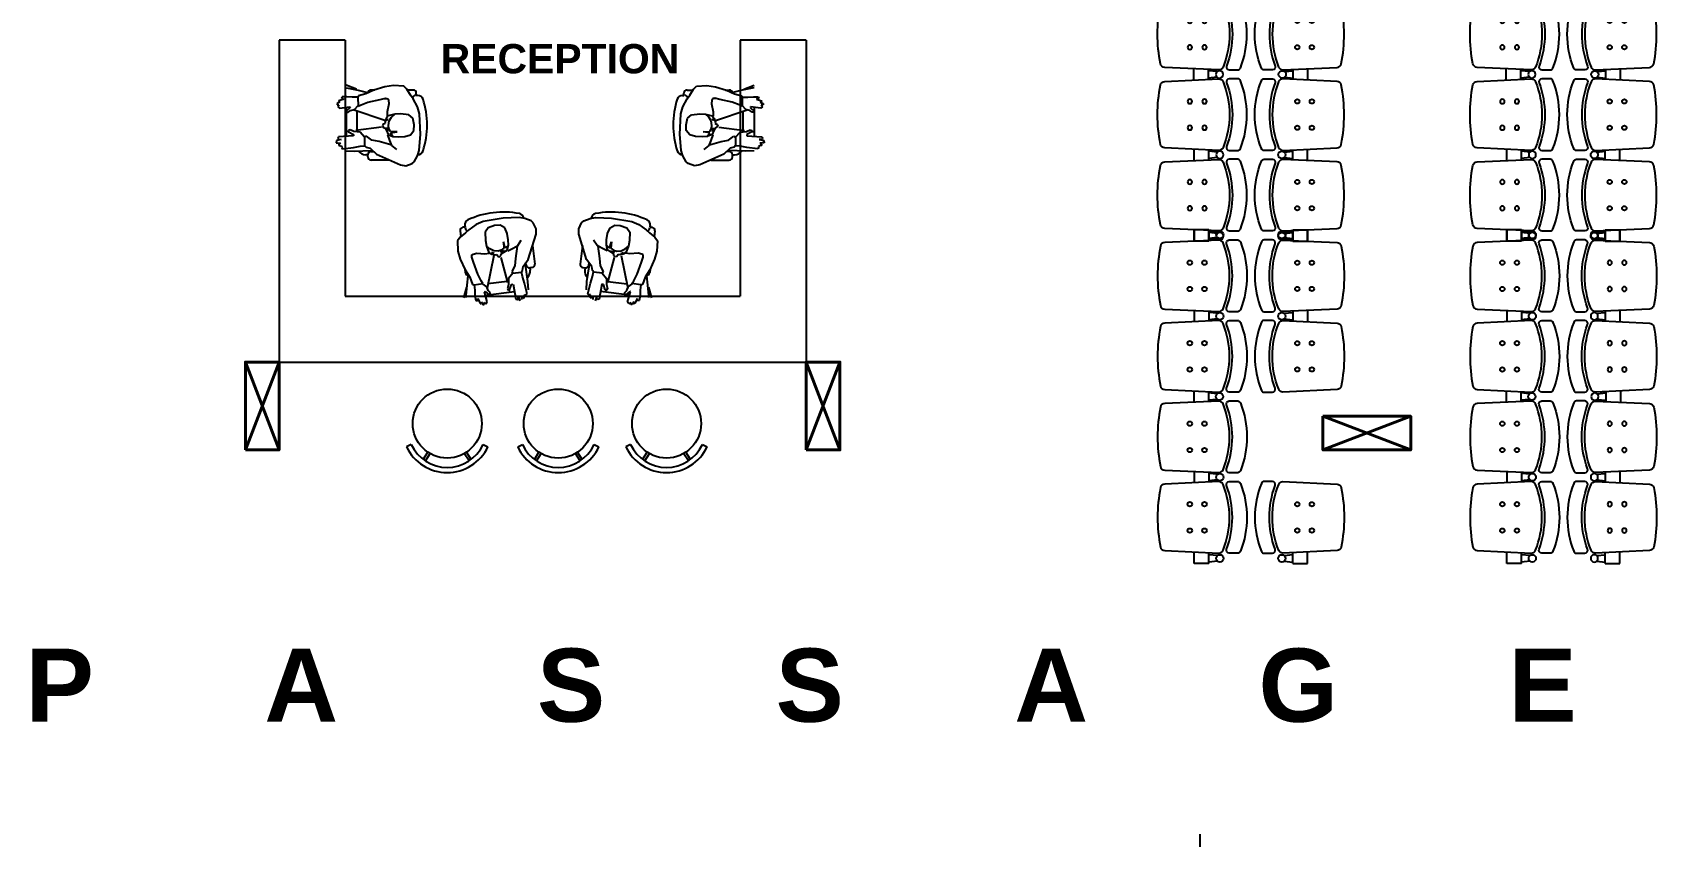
# Model space of a CAD drawing. Header units: inches. Extents: x -17070 to 527, y 504 to 2398.
# Drawn here: x -10708.18 to -10697.08, y 526.63 to 532.12 of the extents above; entities that cross this region are included whole.
import ezdxf

# ---------------------------------------------------------------- set-up
doc = ezdxf.new("R2010")
doc.units = ezdxf.units.IN
doc.layers.add('COL', color=5, linetype='Continuous', lineweight=40)
doc.layers.add('section', color=1, linetype='Continuous', lineweight=35)
doc.layers.add('elevation', color=7, linetype='Continuous')
doc.styles.add('ROMANC', font='arialbd.ttf', dxfattribs={"height": 0.35})

# ---------------------------------------------------------------- blocks, each defined once
blk = doc.blocks.new('S4-PROTO')
for p, q in [((-2.264, 0.159), (-2.27, 0.1)), ((-2.226, 0.159), (-2.22, 0.1)), ((-1.709, 0.159), (-1.715, 0.1)), ((-1.671, 0.159), (-1.665, 0.1)), ((-1.159, 0.155), (-1.165, 0.097)), ((-1.121, 0.155), (-1.115, 0.097)), ((-0.609, 0.159), (-0.615, 0.1)), ((-0.571, 0.159), (-0.565, 0.1)), ((-0.054, 0.159), (-0.06, 0.1)), ((-0.016, 0.159), (-0.01, 0.1)), ((-2.28, 0.1), (-2.206, 0.1)), ((-2.28, 0.1), (-2.28, 0)), ((-2.28, 0), (-2.201, 0)), ((-1.729, 0), (-1.651, 0)), ((-1.724, 0.1), (-1.656, 0.1)), ((-1.174, 0.097), (-1.106, 0.097)), ((-0.629, 0), (-0.551, 0)), ((-0.624, 0.1), (-0.556, 0.1)), ((0, 0), (-0.079, 0)), ((0, 0.1), (-0.074, 0.1)), ((0, 0.1), (0, 0)), ((-1.179, -0.003), (-1.101, -0.003))]:
    blk.add_line(p, q)
for points in [[(-1.72, 0.272), (-1.72, 0.239, -0.522832), (-1.747, 0.221, 0.18), (-2.183, 0.221, -0.522832), (-2.21, 0.239), (-2.21, 0.297, -0.306573), (-2.197, 0.315, -0.192782), (-1.733, 0.315, -0.306573), (-1.72, 0.297), (-1.72, 0.254)], [(-1.17, 0.272), (-1.17, 0.239, -0.522832), (-1.197, 0.221, 0.18), (-1.633, 0.221, -0.522832), (-1.66, 0.239), (-1.66, 0.297, -0.306573), (-1.647, 0.315, -0.192782), (-1.183, 0.315, -0.306573), (-1.17, 0.297), (-1.17, 0.254)], [(-0.62, 0.272), (-0.62, 0.239, -0.522832), (-0.647, 0.221, 0.18), (-1.083, 0.221, -0.522832), (-1.11, 0.239), (-1.11, 0.297, -0.306573), (-1.097, 0.315, -0.192782), (-0.633, 0.315, -0.306573), (-0.62, 0.297), (-0.62, 0.254)], [(-0.07, 0.272), (-0.07, 0.239, -0.522832), (-0.097, 0.221, 0.18), (-0.533, 0.221, -0.522832), (-0.56, 0.239), (-0.56, 0.297, -0.306573), (-0.547, 0.315, -0.192782), (-0.083, 0.315, -0.306573), (-0.07, 0.297), (-0.07, 0.254)]]:
    blk.add_lwpolyline(points, format="xyb")
for points in [[(-2.192, -0.202, 0.346546), (-2.168, -0.231, 0.095695), (-1.762, -0.231, 0.346546), (-1.738, -0.202), (-1.721, 0.167, 0.318973), (-1.74, 0.197, 0.193005), (-2.19, 0.197, 0.318973), (-2.209, 0.167)], [(-1.642, -0.202, 0.346546), (-1.618, -0.231, 0.095695), (-1.212, -0.231, 0.346546), (-1.188, -0.202), (-1.171, 0.167, 0.318973), (-1.19, 0.197, 0.193005), (-1.64, 0.197, 0.318973), (-1.659, 0.167)], [(-1.092, -0.202, 0.346546), (-1.068, -0.231, 0.095695), (-0.662, -0.231, 0.346546), (-0.638, -0.202), (-0.621, 0.167, 0.318973), (-0.64, 0.197, 0.193005), (-1.09, 0.197, 0.318973), (-1.109, 0.167)], [(-0.542, -0.202, 0.346546), (-0.518, -0.231, 0.095695), (-0.112, -0.231, 0.346546), (-0.088, -0.202), (-0.071, 0.167, 0.318973), (-0.09, 0.197, 0.193005), (-0.54, 0.197, 0.318973), (-0.559, 0.167)]]:
    blk.add_lwpolyline(points, format="xyb", close=True)
for centre, radius in [((-2.245, 0.175), 0.025), ((-1.69, 0.175), 0.025), ((-1.14, 0.172), 0.025), ((-0.59, 0.175), 0.025), ((-0.035, 0.175), 0.025), ((-2.055, 0.07), 0.015), ((-1.875, 0.07), 0.015), ((-1.505, 0.07), 0.015), ((-1.325, 0.07), 0.015), ((-0.955, 0.07), 0.015), ((-0.775, 0.07), 0.015), ((-0.405, 0.07), 0.015), ((-0.225, 0.07), 0.015), ((-2.055, -0.03), 0.015), ((-1.875, -0.03), 0.015), ((-1.505, -0.03), 0.015), ((-1.325, -0.03), 0.015), ((-0.955, -0.03), 0.015), ((-0.775, -0.03), 0.015), ((-0.405, -0.03), 0.015), ((-0.225, -0.03), 0.015)]:
    blk.add_circle(centre, radius)

msp = doc.modelspace()

# ---------------------------------------------------------------- linework, layer by layer
for p, q in [((-10705.97122, 531.73633), (-10706.0407, 531.76484)), ((-10706.0407, 531.74676), (-10706.02736, 531.7451)), ((-10706.02736, 531.7451), (-10705.95894, 531.72932)), ((-10705.95719, 531.69251), (-10705.9607, 531.68199)), ((-10705.95894, 531.72932), (-10705.89578, 531.7153)), ((-10705.90631, 531.70478), (-10705.95719, 531.69251)), ((-10705.85192, 531.72932), (-10705.90631, 531.70478)), ((-10705.84545, 531.73142), (-10705.87136, 531.73142)), ((-10705.77648, 531.75386), (-10705.85192, 531.72932)), ((-10705.71859, 531.76262), (-10705.77648, 531.75386)), ((-10705.64841, 531.75737), (-10705.71859, 531.76262)), ((-10705.62736, 531.73633), (-10705.64841, 531.75737)), ((-10705.60146, 531.69601), (-10705.62736, 531.73633)), ((-10705.58423, 531.73142), (-10705.62421, 531.73142)), ((-10705.5835, 531.67147), (-10705.60146, 531.69601)), ((-10705.56214, 531.69461), (-10705.56214, 531.70934)), ((-10705.55144, 531.69461), (-10705.56214, 531.69461)), ((-10703.74458, 531.69461), (-10703.73389, 531.69461)), ((-10703.73389, 531.69461), (-10703.73389, 531.70934)), ((-10703.71253, 531.67147), (-10703.69456, 531.69601)), ((-10703.7118, 531.73142), (-10703.67182, 531.73142)), ((-10703.69456, 531.69601), (-10703.66867, 531.73633)), ((-10703.66867, 531.73633), (-10703.64761, 531.75737)), ((-10703.64761, 531.75737), (-10703.57744, 531.76262)), ((-10703.57744, 531.76262), (-10703.51954, 531.75386)), ((-10703.51954, 531.75386), (-10703.4441, 531.72932)), ((-10703.45057, 531.73142), (-10703.42466, 531.73142)), ((-10703.4441, 531.72932), (-10703.38971, 531.70478)), ((-10703.33708, 531.72932), (-10703.40024, 531.7153)), ((-10703.38971, 531.70478), (-10703.33884, 531.69251)), ((-10703.33884, 531.69251), (-10703.33533, 531.68199)), ((-10703.26866, 531.7451), (-10703.33708, 531.72932)), ((-10703.3248, 531.73633), (-10703.25533, 531.76484)), ((-10703.25533, 531.74676), (-10703.26866, 531.7451)), ((-10706.0835, 531.64868), (-10706.1028, 531.63992)), ((-10706.1028, 531.63992), (-10706.1028, 531.63116)), ((-10706.1028, 531.63116), (-10706.09052, 531.6294)), ((-10706.09052, 531.6294), (-10706.09929, 531.61713)), ((-10706.09929, 531.61713), (-10706.08701, 531.60661)), ((-10706.09228, 531.65745), (-10706.09403, 531.65219)), ((-10706.09403, 531.65219), (-10706.0835, 531.64868)), ((-10706.05719, 531.66797), (-10706.09228, 531.65745)), ((-10706.08701, 531.60661), (-10706.01684, 531.61713)), ((-10706.06947, 531.68374), (-10706.07298, 531.67323)), ((-10706.07298, 531.67323), (-10706.05719, 531.66797)), ((-10706.03614, 531.6855), (-10706.06947, 531.68374)), ((-10706.01508, 531.61187), (-10706.0414, 531.58733)), ((-10706.0414, 531.58733), (-10706.03789, 531.58032)), ((-10706.0407, 531.61356), (-10706.0407, 531.41475)), ((-10706.03789, 531.58032), (-10706.02736, 531.58032)), ((-10705.99929, 531.68199), (-10706.03614, 531.6855)), ((-10706.02736, 531.58032), (-10706.01157, 531.59084)), ((-10706.01684, 531.61713), (-10706.01508, 531.61187)), ((-10706.01157, 531.59084), (-10705.98526, 531.59785)), ((-10705.96068, 531.68157), (-10705.99929, 531.68199)), ((-10705.77824, 531.52423), (-10705.99403, 531.5961)), ((-10705.98526, 531.59785), (-10705.95908, 531.62556)), ((-10705.96707, 531.45518), (-10705.96707, 531.58712)), ((-10705.9607, 531.68199), (-10705.95894, 531.62064)), ((-10705.95894, 531.62064), (-10705.93964, 531.63116)), ((-10705.93964, 531.63116), (-10705.89227, 531.64868)), ((-10705.89227, 531.64868), (-10705.80806, 531.66621)), ((-10705.80806, 531.66621), (-10705.77297, 531.67498)), ((-10705.7828, 531.67253), (-10705.76192, 531.67253)), ((-10705.77297, 531.67498), (-10705.75718, 531.67147)), ((-10705.75017, 531.63641), (-10705.76069, 531.58207)), ((-10705.76069, 531.58207), (-10705.76069, 531.55227)), ((-10705.75718, 531.67147), (-10705.75192, 531.66271)), ((-10705.75192, 531.66271), (-10705.75017, 531.63641)), ((-10705.55494, 531.61713), (-10705.5835, 531.67147)), ((-10705.54005, 531.56805), (-10705.55494, 531.61713)), ((-10703.75597, 531.56805), (-10703.74109, 531.61713)), ((-10703.74109, 531.61713), (-10703.71253, 531.67147)), ((-10703.5441, 531.66271), (-10703.54586, 531.63641)), ((-10703.54586, 531.63641), (-10703.53533, 531.58207)), ((-10703.53884, 531.67147), (-10703.5441, 531.66271)), ((-10703.52305, 531.67498), (-10703.53884, 531.67147)), ((-10703.53533, 531.58207), (-10703.53533, 531.55227)), ((-10703.51323, 531.67253), (-10703.5341, 531.67253)), ((-10703.48796, 531.66621), (-10703.52305, 531.67498)), ((-10703.51779, 531.52423), (-10703.30199, 531.5961)), ((-10703.40375, 531.64868), (-10703.48796, 531.66621)), ((-10703.35638, 531.63116), (-10703.40375, 531.64868)), ((-10703.33708, 531.62064), (-10703.35638, 531.63116)), ((-10703.33533, 531.68199), (-10703.33708, 531.62064)), ((-10703.31077, 531.59785), (-10703.33694, 531.62556)), ((-10703.33534, 531.68157), (-10703.29673, 531.68199)), ((-10703.32895, 531.45518), (-10703.32895, 531.58712)), ((-10703.28445, 531.59084), (-10703.31077, 531.59785)), ((-10703.29673, 531.68199), (-10703.25989, 531.6855)), ((-10703.26866, 531.58032), (-10703.28445, 531.59084)), ((-10703.27919, 531.61713), (-10703.28094, 531.61187)), ((-10703.28094, 531.61187), (-10703.25462, 531.58733)), ((-10703.20901, 531.60661), (-10703.27919, 531.61713)), ((-10703.25813, 531.58032), (-10703.26866, 531.58032)), ((-10703.25989, 531.6855), (-10703.22655, 531.68374)), ((-10703.25462, 531.58733), (-10703.25813, 531.58032)), ((-10703.25533, 531.61356), (-10703.25533, 531.41475)), ((-10703.22304, 531.67323), (-10703.23883, 531.66797)), ((-10703.23883, 531.66797), (-10703.20375, 531.65745)), ((-10703.22655, 531.68374), (-10703.22304, 531.67323)), ((-10703.20199, 531.65219), (-10703.21252, 531.64868)), ((-10703.21252, 531.64868), (-10703.19322, 531.63992)), ((-10703.19673, 531.61713), (-10703.20901, 531.60661)), ((-10703.19322, 531.63116), (-10703.2055, 531.6294)), ((-10703.2055, 531.6294), (-10703.19673, 531.61713)), ((-10703.20375, 531.65745), (-10703.20199, 531.65219)), ((-10703.19322, 531.63992), (-10703.19322, 531.63116)), ((-10705.79929, 531.47865), (-10705.97473, 531.45411)), ((-10705.79052, 531.49618), (-10705.79227, 531.48566)), ((-10705.79227, 531.48566), (-10705.78525, 531.47515)), ((-10705.77473, 531.50319), (-10705.79052, 531.49618)), ((-10705.78525, 531.47515), (-10705.77473, 531.47164)), ((-10705.76771, 531.5365), (-10705.77648, 531.5102)), ((-10705.77648, 531.5102), (-10705.77473, 531.50319)), ((-10705.77473, 531.47164), (-10705.76596, 531.45411)), ((-10705.75543, 531.55403), (-10705.76771, 531.5365)), ((-10705.76517, 531.51983), (-10705.75653, 531.53709)), ((-10705.75653, 531.44789), (-10705.76373, 531.47522)), ((-10705.70904, 531.5655), (-10705.75543, 531.55403)), ((-10705.75311, 531.48979), (-10705.74771, 531.52036)), ((-10705.74951, 531.46821), (-10705.75311, 531.48979)), ((-10705.73784, 531.44851), (-10705.74951, 531.46821)), ((-10705.74771, 531.52036), (-10705.73151, 531.54554)), ((-10705.73151, 531.54554), (-10705.70904, 531.5655)), ((-10705.66946, 531.56805), (-10705.70904, 531.5655)), ((-10705.61332, 531.56279), (-10705.66946, 531.56805)), ((-10705.587, 531.53825), (-10705.61332, 531.56279)), ((-10705.57648, 531.49268), (-10705.587, 531.53825)), ((-10705.57823, 531.45586), (-10705.57648, 531.49268)), ((-10705.53402, 531.42782), (-10705.54005, 531.56805)), ((-10703.76201, 531.42782), (-10703.75597, 531.56805)), ((-10703.71954, 531.49268), (-10703.70902, 531.53825)), ((-10703.71779, 531.45586), (-10703.71954, 531.49268)), ((-10703.70902, 531.53825), (-10703.6827, 531.56279)), ((-10703.6827, 531.56279), (-10703.62656, 531.56805)), ((-10703.62656, 531.56805), (-10703.58698, 531.5655)), ((-10703.56451, 531.54554), (-10703.58698, 531.5655)), ((-10703.58698, 531.5655), (-10703.54059, 531.55403)), ((-10703.54831, 531.52036), (-10703.56451, 531.54554)), ((-10703.55819, 531.44851), (-10703.54651, 531.46821)), ((-10703.54291, 531.48979), (-10703.54831, 531.52036)), ((-10703.54651, 531.46821), (-10703.54291, 531.48979)), ((-10703.54059, 531.55403), (-10703.52831, 531.5365)), ((-10703.53085, 531.51983), (-10703.53949, 531.53709)), ((-10703.53949, 531.44789), (-10703.53229, 531.47522)), ((-10703.5213, 531.47164), (-10703.53007, 531.45411)), ((-10703.52831, 531.5365), (-10703.51954, 531.5102)), ((-10703.51954, 531.5102), (-10703.5213, 531.50319)), ((-10703.5213, 531.50319), (-10703.50551, 531.49618)), ((-10703.51077, 531.47515), (-10703.5213, 531.47164)), ((-10703.50375, 531.48566), (-10703.51077, 531.47515)), ((-10703.50551, 531.49618), (-10703.50375, 531.48566)), ((-10703.49673, 531.47865), (-10703.32129, 531.45411)), ((-10706.10807, 531.38575), (-10706.10982, 531.37172)), ((-10706.10982, 531.37172), (-10706.10105, 531.36997)), ((-10706.07473, 531.39276), (-10706.10807, 531.38575)), ((-10706.10105, 531.36997), (-10706.08, 531.36822)), ((-10706.09403, 531.41204), (-10706.09754, 531.40328)), ((-10706.09754, 531.40328), (-10706.09579, 531.39451)), ((-10706.09579, 531.39451), (-10706.07473, 531.39276)), ((-10705.99052, 531.4173), (-10706.09403, 531.41204)), ((-10706.08, 531.36822), (-10706.09228, 531.36121)), ((-10706.09228, 531.36121), (-10706.09228, 531.35244)), ((-10706.02736, 531.44885), (-10706.0407, 531.44844)), ((-10706.01333, 531.45937), (-10706.02561, 531.45411)), ((-10706.02561, 531.45411), (-10706.02561, 531.44535)), ((-10706.02561, 531.44535), (-10705.99052, 531.42782)), ((-10705.98877, 531.44885), (-10706.01333, 531.45937)), ((-10705.99052, 531.42782), (-10705.99052, 531.4173)), ((-10705.94666, 531.44359), (-10705.98877, 531.44885)), ((-10705.91508, 531.41029), (-10705.94666, 531.44359)), ((-10705.9028, 531.41555), (-10705.91508, 531.41029)), ((-10705.91508, 531.41029), (-10705.91508, 531.35244)), ((-10705.86596, 531.38925), (-10705.9028, 531.41555)), ((-10705.81683, 531.37874), (-10705.86596, 531.38925)), ((-10705.73613, 531.3577), (-10705.81683, 531.37874)), ((-10705.76596, 531.45411), (-10705.75543, 531.42782)), ((-10705.75894, 531.42431), (-10705.7449, 531.38575)), ((-10705.75543, 531.42782), (-10705.72147, 531.41482)), ((-10705.7449, 531.38575), (-10705.73087, 531.35244)), ((-10705.73871, 531.43943), (-10705.69412, 531.44559)), ((-10705.72147, 531.41482), (-10705.73871, 531.43943)), ((-10705.69412, 531.44559), (-10705.73784, 531.44851)), ((-10705.72147, 531.41482), (-10705.68525, 531.41204)), ((-10705.68525, 531.41204), (-10705.64139, 531.41379)), ((-10705.64139, 531.41379), (-10705.60104, 531.42606)), ((-10705.60104, 531.42606), (-10705.57823, 531.45586)), ((-10705.54314, 531.31738), (-10705.5383, 531.37523)), ((-10705.5383, 531.37523), (-10705.53402, 531.42782)), ((-10703.75773, 531.37523), (-10703.76201, 531.42782)), ((-10703.75288, 531.31738), (-10703.75773, 531.37523)), ((-10703.69498, 531.42606), (-10703.71779, 531.45586)), ((-10703.65463, 531.41379), (-10703.69498, 531.42606)), ((-10703.61077, 531.41204), (-10703.65463, 531.41379)), ((-10703.57455, 531.41482), (-10703.61077, 531.41204)), ((-10703.60191, 531.44559), (-10703.55819, 531.44851)), ((-10703.55731, 531.43943), (-10703.60191, 531.44559)), ((-10703.57455, 531.41482), (-10703.55731, 531.43943)), ((-10703.54059, 531.42782), (-10703.57455, 531.41482)), ((-10703.55112, 531.38575), (-10703.56516, 531.35244)), ((-10703.55989, 531.3577), (-10703.47919, 531.37874)), ((-10703.53709, 531.42431), (-10703.55112, 531.38575)), ((-10703.53007, 531.45411), (-10703.54059, 531.42782)), ((-10703.47919, 531.37874), (-10703.43007, 531.38925)), ((-10703.43007, 531.38925), (-10703.39322, 531.41555)), ((-10703.39322, 531.41555), (-10703.38094, 531.41029)), ((-10703.38094, 531.41029), (-10703.34936, 531.44359)), ((-10703.38094, 531.41029), (-10703.38094, 531.35244)), ((-10703.34936, 531.44359), (-10703.30726, 531.44885)), ((-10703.30726, 531.44885), (-10703.28269, 531.45937)), ((-10703.27041, 531.44535), (-10703.3055, 531.42782)), ((-10703.3055, 531.42782), (-10703.3055, 531.4173)), ((-10703.3055, 531.4173), (-10703.20199, 531.41204)), ((-10703.28269, 531.45937), (-10703.27041, 531.45411)), ((-10703.27041, 531.45411), (-10703.27041, 531.44535)), ((-10703.26866, 531.44885), (-10703.25533, 531.44844)), ((-10703.20024, 531.39451), (-10703.22129, 531.39276)), ((-10703.22129, 531.39276), (-10703.18796, 531.38575)), ((-10703.19497, 531.36997), (-10703.21603, 531.36822)), ((-10703.21603, 531.36822), (-10703.20375, 531.36121)), ((-10703.20375, 531.36121), (-10703.20375, 531.35244)), ((-10703.20199, 531.41204), (-10703.19848, 531.40328)), ((-10703.19848, 531.40328), (-10703.20024, 531.39451)), ((-10703.1862, 531.37172), (-10703.19497, 531.36997)), ((-10703.18796, 531.38575), (-10703.1862, 531.37172)), ((-10706.09228, 531.35244), (-10706.07122, 531.34894)), ((-10706.07122, 531.34894), (-10706.07298, 531.34017)), ((-10706.07298, 531.34017), (-10706.06596, 531.32965)), ((-10706.06596, 531.32965), (-10705.99228, 531.33842)), ((-10706.0407, 531.31685), (-10705.98526, 531.31388)), ((-10705.99228, 531.33842), (-10705.94666, 531.34718)), ((-10705.98526, 531.31388), (-10705.86947, 531.31738)), ((-10705.94666, 531.34718), (-10705.91222, 531.34958)), ((-10705.91508, 531.35244), (-10705.90455, 531.34192)), ((-10705.89345, 531.28968), (-10705.90817, 531.28968)), ((-10705.90455, 531.34192), (-10705.87824, 531.33491)), ((-10705.89345, 531.27495), (-10705.89345, 531.28968)), ((-10705.87824, 531.33491), (-10705.83438, 531.29284)), ((-10705.87136, 531.31176), (-10705.85411, 531.31176)), ((-10705.74483, 531.25287), (-10705.87136, 531.25287)), ((-10705.83438, 531.29284), (-10705.66946, 531.21922)), ((-10705.73087, 531.35244), (-10705.69753, 531.3244)), ((-10705.69753, 531.3244), (-10705.69753, 531.3244)), ((-10705.69753, 531.3244), (-10705.69753, 531.3244)), ((-10705.69753, 531.3244), (-10705.69753, 531.3244)), ((-10705.57614, 531.24088), (-10705.55511, 531.28179)), ((-10705.55511, 531.28179), (-10705.54314, 531.31738)), ((-10705.55144, 531.28968), (-10705.55246, 531.28968)), ((-10703.74092, 531.28179), (-10703.75288, 531.31738)), ((-10703.74458, 531.28968), (-10703.74357, 531.28968)), ((-10703.71988, 531.24088), (-10703.74092, 531.28179)), ((-10703.46165, 531.29284), (-10703.62656, 531.21922)), ((-10703.56516, 531.35244), (-10703.59849, 531.3244)), ((-10703.59849, 531.3244), (-10703.59849, 531.3244)), ((-10703.59849, 531.3244), (-10703.59849, 531.3244)), ((-10703.59849, 531.3244), (-10703.59849, 531.3244)), ((-10703.5512, 531.25287), (-10703.42466, 531.25287)), ((-10703.41779, 531.33491), (-10703.46165, 531.29284)), ((-10703.42466, 531.31176), (-10703.44192, 531.31176)), ((-10703.31077, 531.31388), (-10703.42656, 531.31738)), ((-10703.39147, 531.34192), (-10703.41779, 531.33491)), ((-10703.40257, 531.28968), (-10703.38785, 531.28968)), ((-10703.40257, 531.27495), (-10703.40257, 531.28968)), ((-10703.38094, 531.35244), (-10703.39147, 531.34192)), ((-10703.34936, 531.34718), (-10703.3838, 531.34958)), ((-10703.30375, 531.33842), (-10703.34936, 531.34718)), ((-10703.25533, 531.31685), (-10703.31077, 531.31388)), ((-10703.23006, 531.32965), (-10703.30375, 531.33842)), ((-10703.22304, 531.34017), (-10703.23006, 531.32965)), ((-10703.20375, 531.35244), (-10703.2248, 531.34894)), ((-10703.2248, 531.34894), (-10703.22304, 531.34017)), ((-10705.66946, 531.21922), (-10705.63437, 531.21396)), ((-10705.63437, 531.21396), (-10705.59098, 531.22849)), ((-10705.59098, 531.22849), (-10705.57614, 531.24088)), ((-10703.70504, 531.22849), (-10703.71988, 531.24088)), ((-10703.66165, 531.21396), (-10703.70504, 531.22849)), ((-10703.62656, 531.21922), (-10703.66165, 531.21396)), ((-10705.23057, 530.80585), (-10705.22926, 530.79524)), ((-10705.15325, 530.81191), (-10705.20367, 530.77689)), ((-10705.10637, 530.83272), (-10705.15325, 530.81191)), ((-10704.96795, 530.85596), (-10705.10637, 530.83272)), ((-10705.02709, 530.80584), (-10705.07102, 530.78979)), ((-10704.99034, 530.80863), (-10705.02709, 530.80584)), ((-10704.95796, 530.78966), (-10704.99034, 530.80863)), ((-10704.91523, 530.85818), (-10704.96795, 530.85596)), ((-10704.85723, 530.86048), (-10704.91523, 530.85818)), ((-10704.82043, 530.85299), (-10704.85723, 530.86048)), ((-10704.82871, 530.85565), (-10704.82859, 530.85465)), ((-10704.77725, 530.83715), (-10704.82043, 530.85299)), ((-10704.76312, 530.82394), (-10704.77725, 530.83715)), ((-10704.74337, 530.78266), (-10704.76312, 530.82394)), ((-10704.4526, 530.78266), (-10704.43285, 530.82394)), ((-10704.43285, 530.82394), (-10704.41872, 530.83715)), ((-10704.41872, 530.83715), (-10704.37554, 530.85299)), ((-10704.37554, 530.85299), (-10704.33874, 530.86048)), ((-10704.36726, 530.85565), (-10704.36739, 530.85465)), ((-10704.33874, 530.86048), (-10704.28074, 530.85818)), ((-10704.28074, 530.85818), (-10704.22803, 530.85596)), ((-10704.23801, 530.78966), (-10704.20563, 530.80863)), ((-10704.22803, 530.85596), (-10704.0896, 530.83272)), ((-10704.20563, 530.80863), (-10704.16888, 530.80584)), ((-10704.16888, 530.80584), (-10704.12495, 530.78979)), ((-10704.0896, 530.83272), (-10704.04272, 530.81191)), ((-10704.04272, 530.81191), (-10703.99231, 530.77689)), ((-10703.9654, 530.80585), (-10703.96672, 530.79524)), ((-10705.26264, 530.72538), (-10705.28092, 530.7019)), ((-10705.28092, 530.7019), (-10705.27751, 530.63161)), ((-10705.26307, 530.76879), (-10705.25816, 530.72911)), ((-10705.22581, 530.75604), (-10705.26264, 530.72538)), ((-10705.22926, 530.79524), (-10705.24387, 530.79343)), ((-10705.20367, 530.77689), (-10705.22581, 530.75604)), ((-10705.07102, 530.78979), (-10705.09214, 530.76066)), ((-10705.09214, 530.76066), (-10705.09046, 530.70429)), ((-10705.09046, 530.70429), (-10705.08306, 530.66533)), ((-10704.9543, 530.65139), (-10704.9659, 530.69489)), ((-10704.9659, 530.69489), (-10704.96342, 530.65114)), ((-10704.94082, 530.75112), (-10704.95796, 530.78966)), ((-10704.93369, 530.70781), (-10704.94082, 530.75112)), ((-10704.932, 530.67152), (-10704.93369, 530.70781)), ((-10704.86893, 530.66987), (-10704.8452, 530.7064)), ((-10704.8452, 530.7064), (-10704.8452, 530.7064)), ((-10704.8452, 530.7064), (-10704.8452, 530.7064)), ((-10704.8452, 530.7064), (-10704.8452, 530.7064)), ((-10704.79706, 530.57448), (-10704.74427, 530.74719)), ((-10704.74427, 530.74719), (-10704.74337, 530.78266)), ((-10704.4517, 530.74719), (-10704.4526, 530.78266)), ((-10704.39892, 530.57448), (-10704.4517, 530.74719)), ((-10704.32704, 530.66987), (-10704.35077, 530.7064)), ((-10704.35077, 530.7064), (-10704.35077, 530.7064)), ((-10704.35077, 530.7064), (-10704.35077, 530.7064)), ((-10704.35077, 530.7064), (-10704.35077, 530.7064)), ((-10704.26397, 530.67152), (-10704.26228, 530.70781)), ((-10704.26228, 530.70781), (-10704.25515, 530.75112)), ((-10704.25515, 530.75112), (-10704.23801, 530.78966)), ((-10704.24167, 530.65139), (-10704.23007, 530.69489)), ((-10704.23007, 530.69489), (-10704.23255, 530.65114)), ((-10704.12495, 530.78979), (-10704.10383, 530.76066)), ((-10704.10552, 530.70429), (-10704.11291, 530.66533)), ((-10704.10383, 530.76066), (-10704.10552, 530.70429)), ((-10703.99231, 530.77689), (-10703.97016, 530.75604)), ((-10703.97016, 530.75604), (-10703.93333, 530.72538)), ((-10703.96672, 530.79524), (-10703.9521, 530.79343)), ((-10703.9329, 530.76879), (-10703.93782, 530.72911)), ((-10703.93333, 530.72538), (-10703.91505, 530.7019)), ((-10703.91505, 530.7019), (-10703.91846, 530.63161)), ((-10699.63365, 530.76091), (-10699.57485, 530.76704)), ((-10699.63365, 530.72283), (-10699.57485, 530.71669)), ((-10699.57485, 530.77687), (-10699.57485, 530.70284)), ((-10699.57485, 530.77687), (-10699.47485, 530.77687)), ((-10699.47485, 530.77687), (-10699.47485, 530.69828)), ((-10705.27751, 530.63161), (-10705.26169, 530.57523)), ((-10705.18384, 530.58842), (-10705.18231, 530.60452)), ((-10705.17083, 530.55467), (-10705.18384, 530.58842)), ((-10705.1802, 530.57897), (-10705.18277, 530.59969)), ((-10705.18231, 530.60452), (-10705.17425, 530.61082)), ((-10705.17425, 530.61082), (-10705.14838, 530.6158)), ((-10705.14838, 530.6158), (-10705.09315, 530.61203)), ((-10705.09315, 530.61203), (-10705.06358, 530.6157)), ((-10705.06049, 530.64548), (-10705.08306, 530.66533)), ((-10705.08306, 530.66533), (-10705.06597, 530.6207)), ((-10705.03359, 530.60173), (-10705.07837, 530.37874)), ((-10705.06597, 530.6207), (-10705.04706, 530.61067)), ((-10705.03351, 530.6325), (-10705.06049, 530.64548)), ((-10705.03083, 530.61524), (-10705.04902, 530.62169)), ((-10705.04706, 530.61067), (-10705.01989, 530.6052)), ((-10705.0025, 530.6309), (-10705.03351, 530.6325)), ((-10705.01989, 530.6052), (-10705.01315, 530.6078)), ((-10705.01315, 530.6078), (-10705.00424, 530.593)), ((-10705.00424, 530.593), (-10704.99359, 530.59255)), ((-10704.98153, 530.63713), (-10705.0025, 530.6309)), ((-10704.99359, 530.59255), (-10704.98402, 530.60081)), ((-10704.9605, 530.63266), (-10704.98674, 530.62216)), ((-10704.98577, 530.58645), (-10704.93984, 530.41535)), ((-10704.98402, 530.60081), (-10704.98183, 530.61168)), ((-10704.98183, 530.61168), (-10704.96551, 530.62255)), ((-10704.96342, 530.65114), (-10704.98153, 530.63713)), ((-10704.96551, 530.62255), (-10704.94072, 530.63623)), ((-10704.932, 530.67152), (-10704.9543, 530.65139)), ((-10704.94072, 530.63623), (-10704.932, 530.67152)), ((-10704.9368, 530.63317), (-10704.90026, 530.65185)), ((-10704.90026, 530.65185), (-10704.86893, 530.66987)), ((-10704.88445, 530.58132), (-10704.88885, 530.53128)), ((-10704.8735, 530.664), (-10704.88445, 530.58132)), ((-10704.76839, 530.66826), (-10704.75283, 530.54269)), ((-10704.42758, 530.66826), (-10704.44314, 530.54269)), ((-10704.29571, 530.65185), (-10704.32704, 530.66987)), ((-10704.32247, 530.664), (-10704.31152, 530.58132)), ((-10704.31152, 530.58132), (-10704.30712, 530.53128)), ((-10704.25917, 530.63317), (-10704.29571, 530.65185)), ((-10704.26397, 530.67152), (-10704.24167, 530.65139)), ((-10704.25526, 530.63623), (-10704.26397, 530.67152)), ((-10704.2102, 530.58645), (-10704.25613, 530.41535)), ((-10704.23046, 530.62255), (-10704.25526, 530.63623)), ((-10704.23548, 530.63266), (-10704.20923, 530.62216)), ((-10704.23255, 530.65114), (-10704.21444, 530.63713)), ((-10704.21414, 530.61168), (-10704.23046, 530.62255)), ((-10704.21444, 530.63713), (-10704.19347, 530.6309)), ((-10704.21196, 530.60081), (-10704.21414, 530.61168)), ((-10704.20238, 530.59255), (-10704.21196, 530.60081)), ((-10704.19173, 530.593), (-10704.20238, 530.59255)), ((-10704.19347, 530.6309), (-10704.16246, 530.6325)), ((-10704.18283, 530.6078), (-10704.19173, 530.593)), ((-10704.17608, 530.6052), (-10704.18283, 530.6078)), ((-10704.14891, 530.61067), (-10704.17608, 530.6052)), ((-10704.16515, 530.61524), (-10704.14695, 530.62169)), ((-10704.16246, 530.6325), (-10704.13548, 530.64548)), ((-10704.16238, 530.60173), (-10704.1176, 530.37874)), ((-10704.13, 530.6207), (-10704.14891, 530.61067)), ((-10704.13548, 530.64548), (-10704.11291, 530.66533)), ((-10704.10282, 530.61203), (-10704.13239, 530.6157)), ((-10704.11291, 530.66533), (-10704.13, 530.6207)), ((-10704.0476, 530.6158), (-10704.10282, 530.61203)), ((-10704.02172, 530.61082), (-10704.0476, 530.6158)), ((-10704.02514, 530.55467), (-10704.01213, 530.58842)), ((-10704.01367, 530.60452), (-10704.02172, 530.61082)), ((-10704.01577, 530.57897), (-10704.01321, 530.59969)), ((-10704.01213, 530.58842), (-10704.01367, 530.60452)), ((-10703.91846, 530.63161), (-10703.93428, 530.57523)), ((-10705.26169, 530.57523), (-10705.22806, 530.50339)), ((-10705.23095, 530.50955), (-10705.22776, 530.48383)), ((-10705.22806, 530.50339), (-10705.19702, 530.45243)), ((-10705.14308, 530.47326), (-10705.17083, 530.55467)), ((-10705.11985, 530.4284), (-10705.14308, 530.47326)), ((-10704.90368, 530.47994), (-10704.93285, 530.44451)), ((-10704.88885, 530.53128), (-10704.91041, 530.49148)), ((-10704.91041, 530.49148), (-10704.90368, 530.47994)), ((-10704.90368, 530.47994), (-10704.84628, 530.48706)), ((-10704.84628, 530.48706), (-10704.83713, 530.4988)), ((-10704.83717, 530.45636), (-10704.84379, 530.49025)), ((-10704.83713, 530.4988), (-10704.83341, 530.52577)), ((-10704.83341, 530.52577), (-10704.79706, 530.57448)), ((-10704.79938, 530.42215), (-10704.81709, 530.53664)), ((-10704.81129, 530.53545), (-10704.81341, 530.55257)), ((-10704.77204, 530.51805), (-10704.78665, 530.51624)), ((-10704.78665, 530.51624), (-10704.78484, 530.50163)), ((-10704.42394, 530.51805), (-10704.40932, 530.51624)), ((-10704.40932, 530.51624), (-10704.41113, 530.50163)), ((-10704.36256, 530.52577), (-10704.39892, 530.57448)), ((-10704.3966, 530.42215), (-10704.37888, 530.53664)), ((-10704.38469, 530.53545), (-10704.38256, 530.55257)), ((-10704.35884, 530.4988), (-10704.36256, 530.52577)), ((-10704.34969, 530.48706), (-10704.35884, 530.4988)), ((-10704.3588, 530.45636), (-10704.35218, 530.49025)), ((-10704.29229, 530.47994), (-10704.34969, 530.48706)), ((-10704.30712, 530.53128), (-10704.28556, 530.49148)), ((-10704.28556, 530.49148), (-10704.29229, 530.47994)), ((-10704.29229, 530.47994), (-10704.26312, 530.44451)), ((-10704.07612, 530.4284), (-10704.0529, 530.47326)), ((-10704.0529, 530.47326), (-10704.02514, 530.55467)), ((-10703.96791, 530.50339), (-10703.99895, 530.45243)), ((-10703.96503, 530.50955), (-10703.96821, 530.48383)), ((-10703.93428, 530.57523), (-10703.96791, 530.50339)), ((-10705.22035, 530.38413), (-10705.2401, 530.31167)), ((-10705.22214, 530.32734), (-10705.2149, 530.39718)), ((-10705.2149, 530.39718), (-10705.20875, 530.46158)), ((-10705.19702, 530.45243), (-10705.17858, 530.40345)), ((-10705.17858, 530.40345), (-10705.16771, 530.40126)), ((-10705.16771, 530.40126), (-10705.10704, 530.41054)), ((-10705.1673, 530.40132), (-10705.16297, 530.36295)), ((-10705.16297, 530.36295), (-10705.16192, 530.32596)), ((-10705.10704, 530.41054), (-10705.11985, 530.4284)), ((-10705.08119, 530.38723), (-10705.11191, 530.4098)), ((-10705.09644, 530.35352), (-10705.09144, 530.35591)), ((-10705.09144, 530.35591), (-10705.06385, 530.33281)), ((-10705.08996, 530.33028), (-10704.89266, 530.35473)), ((-10705.071, 530.36198), (-10705.08119, 530.38723)), ((-10704.94184, 530.42282), (-10705.07278, 530.4066)), ((-10705.05862, 530.3476), (-10705.071, 530.36198)), ((-10704.93289, 530.40207), (-10704.94031, 530.3764)), ((-10704.94031, 530.3764), (-10704.93358, 530.36486)), ((-10704.93358, 530.36486), (-10704.92488, 530.36594)), ((-10704.93285, 530.44451), (-10704.93289, 530.40207)), ((-10704.92815, 530.36377), (-10704.92609, 530.35059)), ((-10704.92488, 530.36594), (-10704.9118, 530.40292)), ((-10704.9118, 530.40292), (-10704.90136, 530.40421)), ((-10704.90136, 530.40421), (-10704.88342, 530.30213)), ((-10704.82287, 530.41217), (-10704.83717, 530.45636)), ((-10704.80511, 530.34012), (-10704.82287, 530.41217)), ((-10704.7955, 530.36677), (-10704.79938, 530.42215)), ((-10704.40047, 530.36677), (-10704.3966, 530.42215)), ((-10704.39087, 530.34012), (-10704.37311, 530.41217)), ((-10704.37311, 530.41217), (-10704.3588, 530.45636)), ((-10704.29461, 530.40421), (-10704.31256, 530.30213)), ((-10704.10601, 530.33028), (-10704.30331, 530.35473)), ((-10704.28417, 530.40292), (-10704.29461, 530.40421)), ((-10704.27109, 530.36594), (-10704.28417, 530.40292)), ((-10704.26239, 530.36486), (-10704.27109, 530.36594)), ((-10704.26783, 530.36377), (-10704.26988, 530.35059)), ((-10704.26312, 530.44451), (-10704.26308, 530.40207)), ((-10704.26308, 530.40207), (-10704.25566, 530.3764)), ((-10704.25566, 530.3764), (-10704.26239, 530.36486)), ((-10704.25413, 530.42282), (-10704.12319, 530.4066)), ((-10704.13735, 530.3476), (-10704.12497, 530.36198)), ((-10704.10453, 530.35591), (-10704.13212, 530.33281)), ((-10704.12497, 530.36198), (-10704.11478, 530.38723)), ((-10704.11478, 530.38723), (-10704.08406, 530.4098)), ((-10704.09953, 530.35352), (-10704.10453, 530.35591)), ((-10704.08893, 530.41054), (-10704.07612, 530.4284)), ((-10704.02826, 530.40126), (-10704.08893, 530.41054)), ((-10704.033, 530.36295), (-10704.03406, 530.32596)), ((-10704.02867, 530.40132), (-10704.033, 530.36295)), ((-10704.01739, 530.40345), (-10704.02826, 530.40126)), ((-10703.99895, 530.45243), (-10704.01739, 530.40345)), ((-10703.98107, 530.39718), (-10703.98722, 530.46158)), ((-10703.97383, 530.32734), (-10703.98107, 530.39718)), ((-10703.97562, 530.38413), (-10703.95588, 530.31167)), ((-10705.22215, 530.3139), (-10705.22214, 530.32734)), ((-10705.16192, 530.32596), (-10705.15608, 530.29309)), ((-10705.15608, 530.29309), (-10705.14521, 530.29091)), ((-10705.14521, 530.29091), (-10705.14193, 530.30722)), ((-10705.14193, 530.30722), (-10705.12718, 530.27369)), ((-10705.12718, 530.27369), (-10705.12174, 530.2726)), ((-10705.12174, 530.2726), (-10705.11956, 530.28348)), ((-10705.11956, 530.28348), (-10705.10849, 530.2654)), ((-10705.10849, 530.2654), (-10705.09979, 530.26648)), ((-10705.09979, 530.26648), (-10705.09956, 530.27888)), ((-10705.09956, 530.27888), (-10705.0863, 530.27169)), ((-10705.07738, 530.28517), (-10705.09644, 530.35352)), ((-10705.0863, 530.27169), (-10705.07738, 530.28517)), ((-10705.06385, 530.33281), (-10705.05732, 530.33715)), ((-10705.05732, 530.33715), (-10705.05862, 530.3476)), ((-10704.88342, 530.30213), (-10704.87429, 530.29973)), ((-10704.87429, 530.29973), (-10704.8658, 530.30255)), ((-10704.8658, 530.30255), (-10704.86665, 530.32366)), ((-10704.86665, 530.32366), (-10704.8556, 530.29144)), ((-10704.8408, 530.30034), (-10704.84165, 530.32145)), ((-10704.84165, 530.32145), (-10704.83318, 530.31013)), ((-10704.83318, 530.31013), (-10704.82448, 530.31121)), ((-10704.82448, 530.31121), (-10704.82359, 530.33253)), ((-10704.82359, 530.33253), (-10704.81468, 530.33187)), ((-10704.81468, 530.33187), (-10704.80511, 530.34012)), ((-10704.38129, 530.33187), (-10704.39087, 530.34012)), ((-10704.37238, 530.33253), (-10704.38129, 530.33187)), ((-10704.37149, 530.31121), (-10704.37238, 530.33253)), ((-10704.36279, 530.31013), (-10704.37149, 530.31121)), ((-10704.35432, 530.32145), (-10704.36279, 530.31013)), ((-10704.35517, 530.30034), (-10704.35432, 530.32145)), ((-10704.32932, 530.32366), (-10704.34038, 530.29144)), ((-10704.33017, 530.30255), (-10704.32932, 530.32366)), ((-10704.32169, 530.29973), (-10704.33017, 530.30255)), ((-10704.31256, 530.30213), (-10704.32169, 530.29973)), ((-10704.13865, 530.33715), (-10704.13735, 530.3476)), ((-10704.13212, 530.33281), (-10704.13865, 530.33715)), ((-10704.1186, 530.28517), (-10704.09953, 530.35352)), ((-10704.10967, 530.27169), (-10704.1186, 530.28517)), ((-10704.09641, 530.27888), (-10704.10967, 530.27169)), ((-10704.09618, 530.26648), (-10704.09641, 530.27888)), ((-10704.08749, 530.2654), (-10704.09618, 530.26648)), ((-10704.07641, 530.28348), (-10704.08749, 530.2654)), ((-10704.07423, 530.2726), (-10704.07641, 530.28348)), ((-10704.06879, 530.27369), (-10704.07423, 530.2726)), ((-10704.05404, 530.30722), (-10704.06879, 530.27369)), ((-10704.05076, 530.29091), (-10704.05404, 530.30722)), ((-10704.0399, 530.29309), (-10704.05076, 530.29091)), ((-10704.03406, 530.32596), (-10704.0399, 530.29309)), ((-10703.97382, 530.3139), (-10703.97383, 530.32734)), ((-10699.63365, 530.20591), (-10699.57485, 530.21204)), ((-10699.63365, 530.16783), (-10699.57485, 530.16169)), ((-10699.57485, 530.22089), (-10699.57485, 530.15284)), ((-10699.47485, 530.22546), (-10699.47485, 530.14828)), ((-10705.59625, 529.30856), (-10705.62833, 529.29341)), ((-10704.34725, 529.30856), (-10704.31517, 529.29341)), ((-10704.09817, 529.30856), (-10704.13026, 529.29341)), ((-10703.6077, 529.30856), (-10703.57561, 529.29341)), ((-10699.63365, 528.55091), (-10699.57485, 528.55704)), ((-10699.63365, 528.51283), (-10699.57485, 528.50669)), ((-10699.57485, 528.49687), (-10699.57485, 528.57089)), ((-10699.57485, 528.49687), (-10699.47485, 528.49687)), ((-10699.47485, 528.49687), (-10699.47485, 528.57546))]:
    msp.add_line(p, q)
at = {"color": 3}
for p, q in [((-10705.51448, 529.20797), (-10705.48271, 529.25701)), ((-10705.49997, 529.19774), (-10705.46763, 529.24766)), ((-10705.20205, 529.19774), (-10705.23439, 529.24766)), ((-10705.18754, 529.20797), (-10705.21931, 529.25701)), ((-10704.75596, 529.20797), (-10704.72419, 529.25701)), ((-10704.74145, 529.19774), (-10704.70911, 529.24766)), ((-10704.44353, 529.19774), (-10704.47587, 529.24766)), ((-10704.42902, 529.20797), (-10704.46079, 529.25701)), ((-10704.01641, 529.20797), (-10703.98464, 529.25701)), ((-10704.0019, 529.19774), (-10703.96956, 529.24766)), ((-10703.70397, 529.19774), (-10703.73631, 529.24766)), ((-10703.68946, 529.20797), (-10703.72123, 529.25701))]:
    msp.add_line(p, q, dxfattribs=at)
for points in [[(-10699.74662, 530.21687), (-10699.71435, 530.21687, 0.52283152), (-10699.6956, 530.24384, -0.18), (-10699.6956, 530.67989, 0.52283152), (-10699.71435, 530.70687), (-10699.77147, 530.70687, 0.30657341), (-10699.79004, 530.6943, 0.19278155), (-10699.79004, 530.22943, 0.30657341), (-10699.77147, 530.21687), (-10699.72857, 530.21687)], [(-10699.74662, 529.66687), (-10699.71435, 529.66687, 0.52283152), (-10699.6956, 529.69384, -0.18), (-10699.6956, 530.12989, 0.52283152), (-10699.71435, 530.15687), (-10699.77147, 530.15687, 0.30657341), (-10699.79004, 530.1443, 0.19278155), (-10699.79004, 529.67943, 0.30657341), (-10699.77147, 529.66687), (-10699.72857, 529.66687)], [(-10699.74662, 528.56687), (-10699.71435, 528.56687, 0.52283152), (-10699.6956, 528.59384, -0.18), (-10699.6956, 529.02989, 0.52283152), (-10699.71435, 529.05687), (-10699.77147, 529.05687, 0.30657341), (-10699.79004, 529.0443, 0.19278155), (-10699.79004, 528.57943, 0.30657341), (-10699.77147, 528.56687), (-10699.72857, 528.56687)]]:
    msp.add_lwpolyline(points, format="xyb")
for points in [[(-10699.27235, 530.68903, -0.34654583), (-10699.24426, 530.66475, -0.09569507), (-10699.24426, 530.25898, -0.34654583), (-10699.27235, 530.2347), (-10699.64216, 530.21782, -0.31897299), (-10699.67137, 530.23662, -0.19300543), (-10699.67137, 530.68711, -0.31897299), (-10699.64216, 530.70591)], [(-10699.27235, 530.13903, -0.34654583), (-10699.24426, 530.11475, -0.09569507), (-10699.24426, 529.70898, -0.34654583), (-10699.27235, 529.6847), (-10699.64216, 529.66782, -0.31897299), (-10699.67137, 529.68662, -0.19300543), (-10699.67137, 530.13711, -0.31897299), (-10699.64216, 530.15591)], [(-10699.27235, 529.03903, -0.34654583), (-10699.24426, 529.01475, -0.09569507), (-10699.24426, 528.60898, -0.34654583), (-10699.27235, 528.5847), (-10699.64216, 528.56782, -0.31897299), (-10699.67137, 528.58662, -0.19300543), (-10699.67137, 529.03711, -0.31897299), (-10699.64216, 529.05591)]]:
    msp.add_lwpolyline(points, format="xyb", close=True)
for centre, radius in [((-10699.64985, 530.74187), 0.025), ((-10699.54485, 530.55147), 0.015), ((-10699.44485, 530.55147), 0.015), ((-10699.54485, 530.37227), 0.015), ((-10699.44485, 530.37227), 0.015), ((-10699.64985, 530.18687), 0.025), ((-10699.54485, 530.00147), 0.015), ((-10699.44485, 530.00147), 0.015), ((-10699.54485, 529.82227), 0.015), ((-10699.44485, 529.82227), 0.015), ((-10705.35101, 529.4525), 0.23572), ((-10704.59249, 529.4525), 0.23572), ((-10703.85293, 529.4525), 0.23572), ((-10699.54485, 528.90147), 0.015), ((-10699.44485, 528.90147), 0.015), ((-10699.54485, 528.72227), 0.015), ((-10699.44485, 528.72227), 0.015), ((-10699.64985, 528.53187), 0.025)]:
    msp.add_circle(centre, radius)
for centre, radius, start, end in [((-10705.87136, 531.70934), 0.02209, 90, 180), ((-10705.56794, 531.67253), 0.02209, 90, 162.823547), ((-10705.58423, 531.70934), 0.02209, 0, 90), ((-10705.55144, 531.6578), 0.03681, 17.920213, 90), ((-10703.74458, 531.6578), 0.03681, 90, 162.079787), ((-10703.7118, 531.70934), 0.02209, 90, 180), ((-10703.72808, 531.67253), 0.02209, 17.176453, 90), ((-10703.42466, 531.70934), 0.02209, 0, 90), ((-10706.06371, 531.49214), 0.57519, 342.079787, 17.920213), ((-10703.23232, 531.49214), 0.57519, 162.079787, 197.920213), ((-10705.90817, 531.34858), 0.0589, 215.049807, 270), ((-10705.87136, 531.28968), 0.02209, 90, 180), ((-10705.87136, 531.27495), 0.02209, 180, 270), ((-10705.55144, 531.32649), 0.03681, 270, 342.079787), ((-10703.74458, 531.32649), 0.03681, 197.920213, 270), ((-10703.42466, 531.28968), 0.02209, 0, 90), ((-10703.42466, 531.27495), 0.02209, 270, 0), ((-10703.38785, 531.34858), 0.0589, 270, 324.950193), ((-10705.19404, 530.81038), 0.03681, 114.984579, 187.064366), ((-10704.96664, 530.32238), 0.57519, 79.144153, 114.984579), ((-10704.86524, 530.85112), 0.03681, 7.064366, 79.144153), ((-10704.33073, 530.85112), 0.03681, 100.855847, 172.935634), ((-10704.22933, 530.32238), 0.57519, 65.015421, 100.855847), ((-10704.00193, 530.81038), 0.03681, 352.935634, 65.015421), ((-10705.24115, 530.77151), 0.02209, 97.064366, 187.064366), ((-10705.20662, 530.7922), 0.02209, 187.064366, 259.887913), ((-10703.98935, 530.7922), 0.02209, 280.112087, 352.935634), ((-10703.95482, 530.77151), 0.02209, 352.935634, 82.935634), ((-10705.20584, 530.48655), 0.02209, 187.064366, 277.064366), ((-10704.78937, 530.53816), 0.02209, 187.064366, 277.064366), ((-10704.84329, 530.49439), 0.0589, 312.114173, 7.064366), ((-10704.77475, 530.53997), 0.02209, 277.064366, 7.064366), ((-10704.42122, 530.53997), 0.02209, 172.935634, 262.935634), ((-10704.35268, 530.49439), 0.0589, 172.935634, 227.885827), ((-10704.40661, 530.53816), 0.02209, 262.935634, 352.935634), ((-10703.99013, 530.48655), 0.02209, 262.935634, 352.935634), ((-10705.35101, 529.42436), 0.30669, 205.276458, 334.723542), ((-10704.59249, 529.42436), 0.30669, 205.276458, 334.723542), ((-10703.85293, 529.42436), 0.30669, 205.276458, 334.723542)]:
    msp.add_arc(centre, radius, start, end)
at = {"color": 1}
for centre in [(-10705.35101, 529.42436), (-10704.59249, 529.42436), (-10703.85293, 529.42436)]:
    msp.add_arc(centre, 0.2712, 205.276458, 334.723542, dxfattribs=at)
at = {"layer": 'COL', "ltscale": 0.0005}
for p, q in [((-10706.49924, 529.27289), (-10706.72924, 529.87289)), ((-10706.72924, 529.27289), (-10706.49924, 529.87289)), ((-10706.49924, 529.27289), (-10706.72924, 529.87289)), ((-10706.72924, 529.27289), (-10706.49924, 529.87289)), ((-10702.66924, 529.27289), (-10702.89924, 529.87289)), ((-10702.89924, 529.27289), (-10702.66924, 529.87289)), ((-10702.66924, 529.27289), (-10702.89924, 529.87289)), ((-10702.89924, 529.27289), (-10702.66924, 529.87289)), ((-10699.36924, 529.27289), (-10698.76924, 529.50289)), ((-10699.36924, 529.50289), (-10698.76924, 529.27289))]:
    msp.add_line(p, q, dxfattribs=at)
for points in [[(-10706.72924, 529.27289), (-10706.49924, 529.27289), (-10706.49924, 529.87289), (-10706.72924, 529.87289)], [(-10706.72924, 529.27289), (-10706.49924, 529.27289), (-10706.49924, 529.87289), (-10706.72924, 529.87289)], [(-10702.89924, 529.27289), (-10702.66924, 529.27289), (-10702.66924, 529.87289), (-10702.89924, 529.87289)], [(-10702.89924, 529.27289), (-10702.66924, 529.27289), (-10702.66924, 529.87289), (-10702.89924, 529.87289)], [(-10699.36924, 529.50289), (-10699.36924, 529.27289), (-10698.76924, 529.27289), (-10698.76924, 529.50289)]]:
    msp.add_lwpolyline(points, close=True, dxfattribs=at)
at = {"layer": 'elevation', "ltscale": 0.0005}
for p, q in [((-10706.04924, 532.07289), (-10706.49924, 532.07289)), ((-10706.49924, 532.07289), (-10706.49924, 529.87289)), ((-10706.04924, 532.07289), (-10706.04924, 530.32289)), ((-10702.89924, 532.07289), (-10703.34924, 532.07289)), ((-10703.34924, 532.07289), (-10703.34924, 530.32289)), ((-10702.89924, 532.07289), (-10702.89924, 529.87289)), ((-10706.04924, 530.32289), (-10703.34924, 530.32289)), ((-10706.49924, 529.87289), (-10702.89924, 529.87289)), ((-10705.10577, 529.30856), (-10705.07369, 529.29341)), ((-10704.86981, 529.29341), (-10704.83773, 529.30856)), ((-10700.21115, 526.64723), (-10700.21115, 524.31225))]:
    msp.add_line(p, q, dxfattribs=at)
at = {"layer": 'section', "ltscale": 0.0005}
for p, q in [((-10706.49924, 529.50289), (-10706.49924, 529.27289)), ((-10702.66924, 529.50289), (-10702.66924, 529.27289)), ((-10706.72924, 529.27289), (-10706.49924, 529.27289)), ((-10706.49924, 529.27289), (-10706.72924, 529.27289)), ((-10706.49924, 529.27289), (-10706.72924, 529.27289)), ((-10702.89924, 529.27289), (-10702.66924, 529.27289)), ((-10702.66924, 529.27289), (-10702.89924, 529.27289)), ((-10702.66924, 529.27289), (-10702.89924, 529.27289)), ((-10698.88924, 529.27289), (-10699.11924, 529.27289)), ((-10698.81924, 529.27289), (-10699.04924, 529.27289)), ((-10698.81924, 529.27289), (-10699.04924, 529.27289))]:
    msp.add_line(p, q, dxfattribs=at)

# ---------------------------------------------------------------- block references
at = {"xscale": -1}
for p, rotation in [((-10700.24839, 532.97828), 270), ((-10698.11403, 532.97828), 270), ((-10697.34049, 528.49687), 90)]:
    msp.add_blockref('S4-PROTO', p, dxfattribs=dict(at, rotation=rotation))
for p, rotation in [((-10699.47485, 532.97828), 90), ((-10697.34049, 532.97828), 90), ((-10700.24839, 528.49687), 270), ((-10698.11403, 528.49687), 270)]:
    msp.add_blockref('S4-PROTO', p, dxfattribs=dict(rotation=rotation))

# ---------------------------------------------------------------- texts
at = {"layer": 'elevation', "ltscale": 0.0005, "width": 335.6252416, "attachment_point": 1, "style": 'ROMANC'}
for s, insert, char_height in [('RECEPTION', (-10705.39575, 532.04544), 0.2), ('{\\fArial|b1|i0|c161|p34;P}      {\\fArial|b1|i0|c161|p34;A}       {\\fArial|b1|i0|c161|p34;S}      {\\fArial|b1|i0|c161|p34;S}      {\\fArial|b1|i0|c161|p34;A}      {\\fArial|b1|i0|c161|p34;G}      {\\fArial|b1|i0|c161|p34;E}', (-10708.23066, 527.91553), 0.5)]:
    msp.add_mtext(s, dxfattribs=dict(at, insert=insert, char_height=char_height))

doc.saveas('drawing.dxf')
